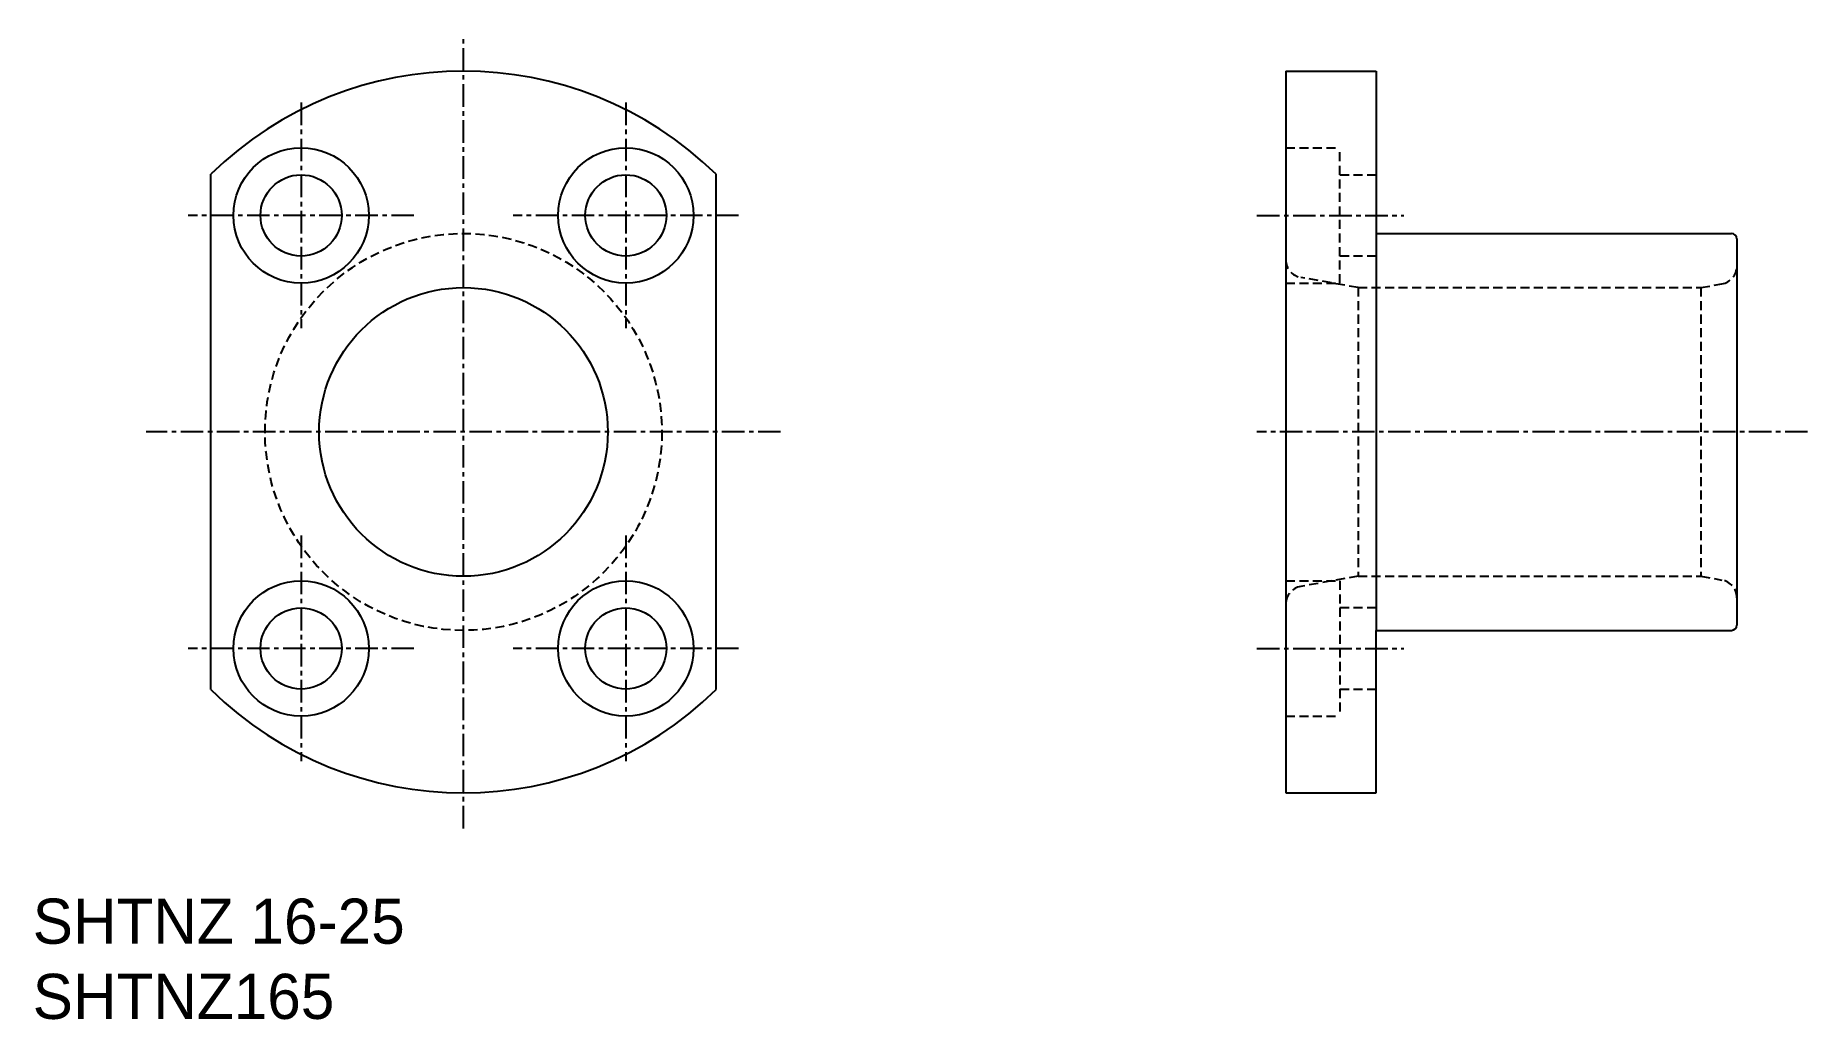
# Model space of a CAD drawing. Extents: x 173.8 to 272, y 59.5 to 114.
import ezdxf

# ---------------------------------------------------------------- set-up
doc = ezdxf.new("R2010")
doc.units = 0
doc.linetypes.add('CENTER', pattern=[2, 1.25, -0.25, 0.25, -0.25])
doc.linetypes.add('DASHED', pattern=[0.75, 0.5, -0.25])
doc.layers.get('0').update_dxf_attribs({"linetype": 'CONTINUOUS'})
doc.layers.add('CENTER', color=1, linetype='CENTER')

msp = doc.modelspace()

# ---------------------------------------------------------------- linework, layer by layer
at = {"color": 7, "linetype": 'CONTINUOUS'}
for p, q in [((243.095, 112.041), (243.095, 72.041)), ((243.095, 112.041), (248.095, 112.041)), ((248.095, 112.041), (248.095, 103.041)), ((183.509, 77.758), (183.509, 106.324)), ((211.509, 77.758), (211.509, 106.324)), ((248.095, 106.291), (248.095, 106.291)), ((248.095, 103.041), (267.795, 103.041)), ((248.095, 103.041), (248.095, 81.041)), ((268.095, 102.741), (268.095, 81.341)), ((248.095, 72.041), (248.095, 81.041)), ((248.095, 81.041), (267.795, 81.041)), ((243.095, 72.041), (248.095, 72.041))]:
    msp.add_line(p, q, dxfattribs=at)
at = {"color": 3, "linetype": 'DASHED'}
for p, q in [((243.095, 107.791), (246.095, 107.791)), ((246.095, 100.291), (246.095, 107.791)), ((246.095, 106.291), (248.095, 106.291)), ((248.095, 101.791), (246.095, 101.791)), ((243.095, 100.291), (246.095, 100.291)), ((247.095, 100.041), (243.921, 100.601)), ((266.095, 100.041), (267.268, 100.248)), ((247.095, 100.041), (266.095, 100.041)), ((247.095, 100.041), (247.095, 84.041)), ((266.095, 100.041), (266.095, 84.041)), ((243.095, 83.791), (246.095, 83.791)), ((247.095, 84.041), (243.921, 83.482)), ((246.095, 83.791), (246.095, 76.291)), ((247.095, 84.041), (266.095, 84.041)), ((266.095, 84.041), (267.268, 83.834)), ((248.095, 82.291), (246.095, 82.291)), ((246.095, 77.791), (248.095, 77.791)), ((243.095, 76.291), (246.095, 76.291))]:
    msp.add_line(p, q, dxfattribs=at)
at = {"color": 7, "linetype": 'CONTINUOUS'}
for centre, radius in [((188.509, 104.041), 3.75), ((206.509, 104.041), 3.75), ((188.509, 104.041), 2.25), ((206.509, 104.041), 2.25), ((197.509, 92.041), 8), ((188.509, 80.041), 3.75), ((206.509, 80.041), 3.75), ((188.509, 80.041), 2.25), ((206.509, 80.041), 2.25)]:
    msp.add_circle(centre, radius, dxfattribs=at)
at = {"color": 3, "linetype": 'DASHED'}
msp.add_circle((197.509, 92.041), 11, dxfattribs=at)
at = {"color": 7, "linetype": 'CONTINUOUS'}
for centre, radius, start, end in [((197.509, 92.041), 20, 45.573, 134.427), ((267.795, 102.741), 0.3, 0, 90), ((267.795, 81.341), 0.3, 270, 0), ((197.509, 92.041), 20, 225.573, 314.427)]:
    msp.add_arc(centre, radius, start, end, dxfattribs=at)
at = {"color": 3, "linetype": 'DASHED'}
for centre, start, end in [((244.095, 101.586), 180, 260), ((267.095, 101.233), 280, 360), ((267.095, 82.849), 0, 80), ((244.095, 82.497), 100, 180)]:
    msp.add_arc(centre, 1, start, end, dxfattribs=at)
at = {"layer": 'CENTER', "color": 1, "linetype": 'CENTER'}
for p, q in [((197.509, 70.067), (197.509, 114.016)), ((197.509, 70.067), (197.509, 114.016)), ((188.509, 110.294), (188.509, 97.788)), ((206.509, 110.294), (206.509, 97.788)), ((194.762, 104.041), (182.256, 104.041)), ((212.762, 104.041), (200.256, 104.041)), ((241.493, 104.041), (249.63, 104.041)), ((215.089, 92.041), (179.93, 92.041)), ((272.013, 92.041), (241.493, 92.041)), ((188.509, 86.294), (188.509, 73.788)), ((206.509, 86.294), (206.509, 73.788)), ((194.762, 80.041), (182.256, 80.041)), ((212.762, 80.041), (200.256, 80.041)), ((241.493, 80.041), (249.63, 80.041))]:
    msp.add_line(p, q, dxfattribs=at)

# ---------------------------------------------------------------- texts
at = {"color": 7, "linetype": 'CONTINUOUS'}
for s, p in [('SHTNZ 16-25', (173.632, 63.677)), ('SHTNZ165', (173.632, 59.51))]:
    msp.add_text(s, height=2.5, dxfattribs=at).set_placement(p)

doc.saveas('drawing.dxf')
